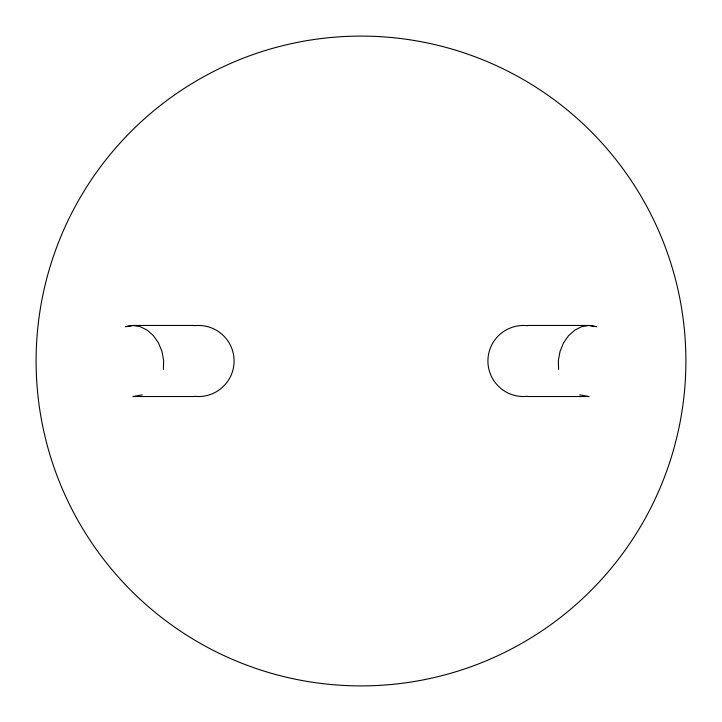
<?xml version="1.0" encoding="UTF-8"?>
<svg xmlns="http://www.w3.org/2000/svg" width="722" height="722" viewBox="0 0 722 722"><rect width="100%" height="100%" fill="white"/><g stroke="black" fill="none" stroke-linecap="round" stroke-linejoin="round"><path stroke-width="1.08" d="M163.398 369.438L163.623 360.395L161.954 351.352L158.479 342.932L153.461 335.694L147.225 330.144L140.203 326.651L132.875 325.46L125.637 326.678L132.875 325.46L193.785 325.46M142.315 394.853L132.875 396.531L193.785 396.531M528.215 325.46L589.125 325.46L596.363 326.678L589.125 325.46L581.797 326.651L574.775 330.144L568.539 335.694L563.521 342.932L560.046 351.352L558.377 360.395L558.602 369.438M528.215 396.531L589.125 396.531L579.685 394.853M527.574 396.297A35.54 35.54 0 0 1 487.91 361A35.54 35.54 0 0 1 527.574 325.703M194.426 325.703A35.54 35.531 0 0 1 234.09 361A35.54 35.531 0 0 1 194.426 396.297M198.55 642.372A324.9 324.9 0 0 0 685.9 361A324.9 324.9 0 0 0 198.55 79.628A324.9 324.9 0 0 0 198.55 642.372"/></g></svg>
